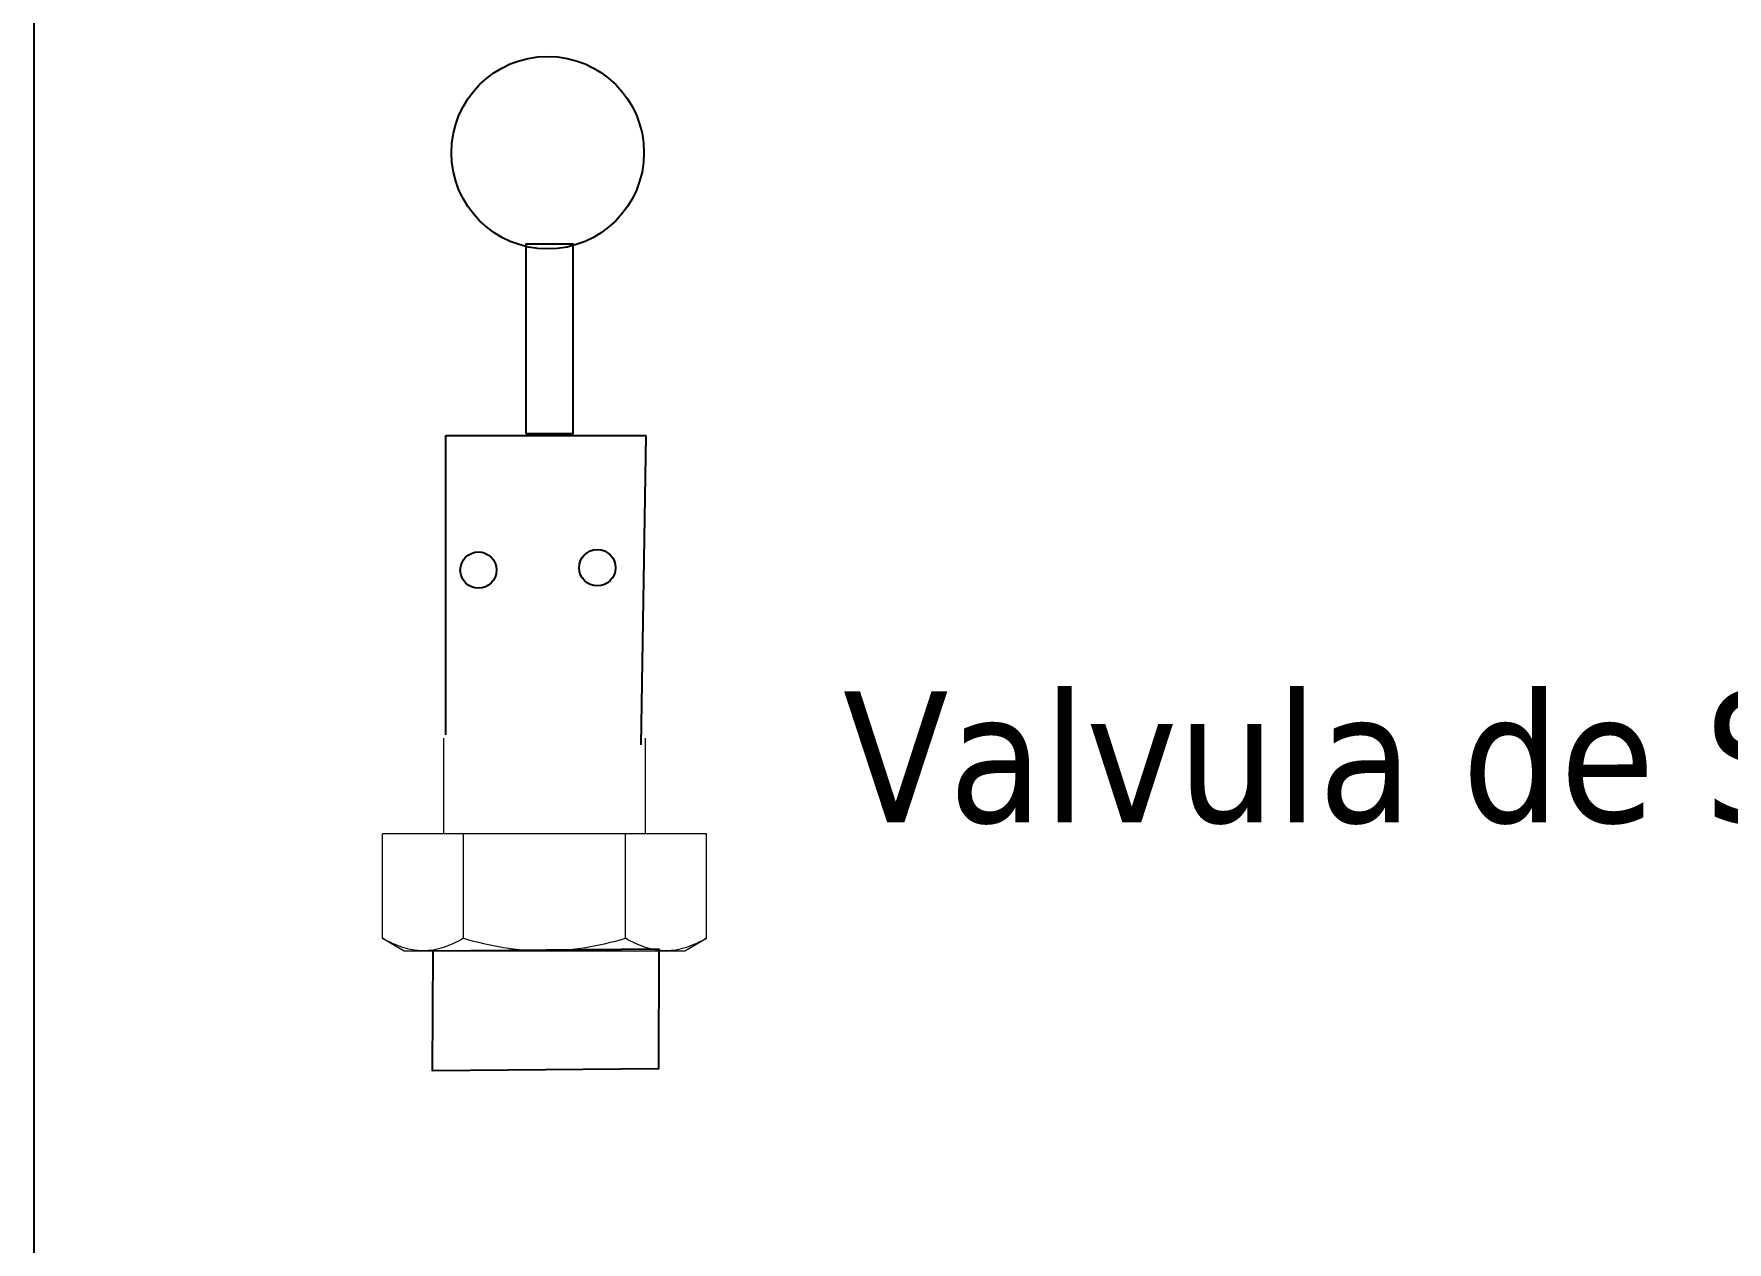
# Model space of a CAD drawing. Header units: millimetres. Extents: x 15 to 265, y 10 to 205.
# Drawn here: x 15 to 33.63, y 56.36 to 69.65 of the extents above; entities that cross this region are included whole.
import ezdxf

# ---------------------------------------------------------------- set-up
doc = ezdxf.new("R2010")
doc.units = ezdxf.units.MM
doc.styles.get("Standard").update_dxf_attribs({"font": 'tahoma.ttf'})

# ---------------------------------------------------------------- blocks, each defined once
blk = doc.blocks.new('Valvula Tipo Anillo')
for p, q in [((7.8804, 11.2135), (7.8804, 11.5186)), ((7.8804, 11.5186), (8.084, 11.5186)), ((8.084, 11.5186), (8.0789, 11.2033))]:
    blk.add_line(p, q)
at = {"color": 7, "linetype": 'Continuous', "lineweight": 15}
for p, q in [((7.8781, 11.2101), (7.8781, 11.1126)), ((8.0836, 11.1126), (8.0836, 11.2101)), ((7.8159, 11.0063), (7.8159, 11.1126)), ((7.8983, 11.1126), (7.8159, 11.1126)), ((7.8983, 11.0063), (7.8983, 11.1126)), ((8.0633, 11.1126), (7.8983, 11.1126)), ((8.0633, 11.0063), (8.0633, 11.1126)), ((8.1458, 11.1126), (8.0633, 11.1126)), ((8.1458, 11.0063), (8.1458, 11.1126)), ((7.8159, 11.0063), (7.838, 10.9935)), ((8.1237, 10.9935), (8.1458, 11.0063)), ((7.838, 10.9935), (7.8571, 10.9935)), ((7.8571, 10.9935), (7.9808, 10.9935)), ((7.9808, 10.9935), (8.1046, 10.9935)), ((8.1046, 10.9935), (8.1237, 10.9935))]:
    blk.add_line(p, q, dxfattribs=at)
for points in [[(7.9619, 11.5205), (8.0102, 11.5205), (8.0102, 11.7134), (7.9619, 11.7134)], [(8.0975, 10.9955), (8.097, 10.8733), (7.8668, 10.8713), (7.8673, 10.9935)]]:
    blk.add_lwpolyline(points, close=True)
for centre, radius in [((7.9841, 11.8066), 0.0981), ((7.9136, 11.3814), 0.0185), ((8.0347, 11.3838), 0.0185)]:
    blk.add_circle(centre, radius)
for points, knots in [([(7.8571, 10.9935), (7.8536, 10.9935), (7.8501, 10.9938), (7.8431, 10.995), (7.8397, 10.9959), (7.8294, 10.9992), (7.8226, 11.0024), (7.8159, 11.0063)], [0, 0, 0, 0, 0.25, 0.25, 0.5, 0.5, 1, 1, 1, 1]), ([(7.8983, 11.0063), (7.8916, 11.0024), (7.8848, 10.9992), (7.8711, 10.9947), (7.8641, 10.9935), (7.8571, 10.9935)], [0, 0, 0, 0, 0.5, 0.5, 1, 1, 1, 1]), ([(7.8983, 11.0063), (7.9118, 11.0024), (7.9255, 10.9992), (7.953, 10.9947), (7.9669, 10.9935), (7.9808, 10.9935)], [0, 0, 0, 0, 0.5, 0.5, 1, 1, 1, 1]), ([(7.9808, 10.9935), (7.9948, 10.9935), (8.0089, 10.9948), (8.0365, 10.9992), (8.05, 11.0024), (8.0633, 11.0063)], [0, 0, 0, 0, 0.5, 0.5, 1, 1, 1, 1]), ([(8.1046, 10.9935), (8.1011, 10.9935), (8.0976, 10.9938), (8.0906, 10.995), (8.0871, 10.9959), (8.0768, 10.9992), (8.0701, 11.0024), (8.0633, 11.0063)], [0, 0, 0, 0, 0.25, 0.25, 0.5, 0.5, 1, 1, 1, 1]), ([(8.1458, 11.0063), (8.1391, 11.0024), (8.1323, 10.9992), (8.1185, 10.9947), (8.1116, 10.9935), (8.1046, 10.9935)], [0, 0, 0, 0, 0.5, 0.5, 1, 1, 1, 1])]:
    blk.add_open_spline(points, degree=3, knots=knots, dxfattribs=at)

msp = doc.modelspace()

# ---------------------------------------------------------------- linework, layer by layer
at = {"color": 7, "linetype": 'Continuous'}
msp.add_line((15, 205), (15, 10), dxfattribs=at)

# ---------------------------------------------------------------- block references
at = {"xscale": 10.8, "yscale": 10.8, "zscale": 10.8}
msp.add_blockref('Valvula Tipo Anillo', (-65.575, -59.168), dxfattribs=at)

# ---------------------------------------------------------------- texts
at = {"insert": (23.902, 62.416), "char_height": 1.44, "attachment_point": 1}
msp.add_mtext_dynamic_manual_height_columns('\\A1;Valvula de Seguridad', width=44.8708, gutter_width=1, heights=[0], dxfattribs=at)

doc.saveas('drawing.dxf')
